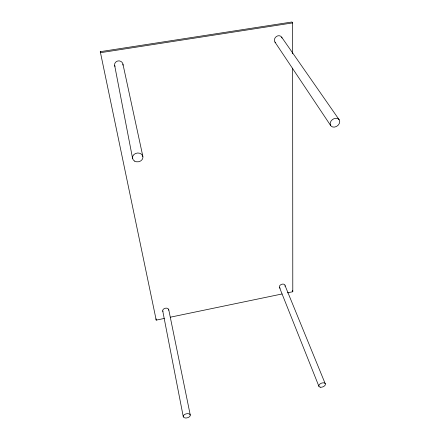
<?xml version="1.0" encoding="UTF-8"?>
<svg xmlns="http://www.w3.org/2000/svg" width="440" height="440" viewBox="0 0 440 440"><rect width="100%" height="100%" fill="white"/><g stroke="black" fill="none" stroke-linecap="round" stroke-linejoin="round"><path stroke-width="0.66" d="M292.644 53.774L292.622 22.913L291.929 22L100.276 51.678L156.216 320.127L164.291 318.45M170.346 317.191L282.029 293.981M287.414 292.864L292.793 291.742L292.65 68.173M292.622 22.913L100.441 52.707L100.276 51.678M281.644 37.158L339.202 119.801A5.154 4.015 -36.1 0 1 334.702 127.067A5.154 4.015 -36.1 0 1 330.918 121.226A5.154 4.015 -36.1 0 1 339.202 119.801M274.956 42.081L330.704 125.626M292.292 290.548L292.793 291.742M285.093 285.681L325.199 383.647M279.461 287.386L318.901 386.309M122.947 64.152L142.89 156.541M168.746 309.683L190.256 415.036A3.592 2.074 -13.8 0 1 185.323 417.989A3.592 2.074 -13.8 0 1 184.674 414.447A3.592 2.074 -13.8 0 1 190.256 415.036M162.739 310.921L183.249 416.631M114.659 65.461L132.561 158.356M155.986 318.846L156.216 320.127M114.994 66.44A4.213 3.927 3.8 0 1 118.058 60.918A4.213 3.927 3.8 0 1 122.991 65.175M275.589 42.779A4.169 3.614 -45.5 0 1 276.287 36.575A4.169 3.614 -45.5 0 1 282.046 38.033M162.948 311.438A3.064 2.107 -12.4 0 1 165.347 308.231A3.064 2.107 -12.4 0 1 168.746 310.239M280.22 288.167A2.981 2.024 -21.5 0 1 279.851 285.549A2.981 2.024 -21.5 0 1 283.409 284.119A2.981 2.024 -21.5 0 1 284.999 286.242M134.635 161.134A5.247 4.428 -8.1 0 0 142.923 157.696A5.247 4.428 -8.1 0 0 135.614 153.45A5.247 4.428 -8.1 0 0 134.635 161.134M320.375 387.222A3.476 1.98 -20.9 0 0 325.457 384.285A3.476 1.98 -20.9 0 0 320.573 383.587A3.476 1.98 -20.9 0 0 320.375 387.222"/></g></svg>
